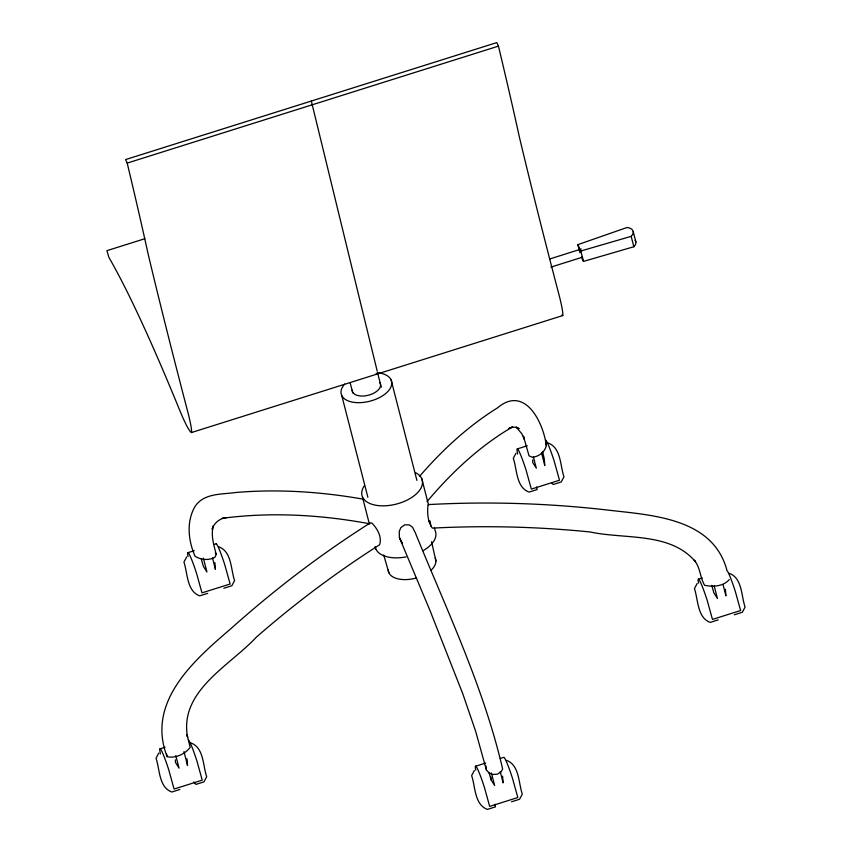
<?xml version="1.0" encoding="UTF-8"?>
<svg xmlns="http://www.w3.org/2000/svg" width="852" height="852" viewBox="0 0 852 852"><rect width="100%" height="100%" fill="white"/><g stroke="black" fill="none" stroke-linecap="round" stroke-linejoin="round"><path stroke-width="1.28" d="M427.928 505.364C427.299 513.032 427.597 521.712 432.337 528.123C484.958 525.375 537.793 526.696 590.223 531.978C624.942 539.518 670.332 531.765 695.583 561.851L694.21 560.201C700.451 567.336 699.971 577.603 704.604 585.281C712.773 587.134 723.657 586.41 729.291 579.53M419.61 476.268C442.241 450.144 467.876 426.277 497.323 408.002C524.736 384.635 543.31 422.102 546.324 445.607C544.907 452.071 538.73 456.757 532.244 457.226L529.049 455.852L523.447 436.224L524.427 439.334L521.818 433.743L516.365 427.31M369.757 523.788C321.247 514.8 271.319 511.786 222.297 518.325L225.993 517.675C219.539 518.495 214.033 523.085 212.127 529.316L213.394 525.801C210.625 535.365 213.863 545.152 216.259 554.418L214.981 557.187C208.878 560.733 200.944 559.966 195.087 556.281C188.26 540.807 186.119 521.424 195.183 506.237C204.086 493.02 221.712 494.479 235.61 492.52C278.402 488.835 321.587 491.796 363.825 499.261M186.641 556.931L183.925 562.096C187.77 573.268 186.663 591.107 199.688 595.867L207.728 593.333M158.749 753.083L156.033 758.248C159.878 769.42 158.77 787.248 171.795 792.019L179.836 789.484M516.014 453.168L513.298 458.323C517.153 469.505 516.046 487.333 529.071 492.094L537.111 489.57L536.632 486.993M474.351 770.474L471.635 775.629C475.48 786.801 474.372 804.639 487.397 809.4L495.449 806.865L494.959 804.288M697.149 583.471L694.433 588.625C698.278 599.797 697.17 617.636 710.195 622.397L718.236 619.862M427.001 501.615C451.507 472.562 479.665 446.043 512.638 426.831L508.814 428.556L512.329 427.225L515.854 427.289L519.156 428.705L516.44 427.097M579.935 252.746L577.858 244.652L627.061 227.484A11.971 6.465 -14.4 0 1 631.172 236.355L633.845 246.75L583.482 261.415L581.511 257.176M498.452 46.125L496.812 42.6L125.564 159.58L127.193 163.094L498.452 46.125A1045.787 87.405 72.5 0 1 519.454 137.364L522.564 150.367A1139.742 95.254 72.5 0 0 557.687 289.786L558.582 293.163A45.912 3.834 72.5 0 1 562.746 315.581M144.829 238.72L106.926 250.658L108.843 257.283A721.037 60.258 72.5 0 1 179.463 409.652A87.415 7.306 72.5 0 0 191.487 432.539L562.735 315.57A87.415 7.306 72.5 0 1 561.947 314.963M549.593 259.008L581.245 249.04M550.893 267.123L582.534 257.155M188.111 552.618L194.235 550.69M213.809 544.524L216.259 543.757M517.494 448.855L527.282 445.766M223.82 588.263L231.861 585.729L234.577 580.574C230.732 569.392 231.84 551.563 218.804 546.803M160.219 748.77L165.118 747.225M698.619 579.147L702.293 577.997M734.317 614.793L742.358 612.258L745.074 607.103C741.229 595.931 742.337 578.093 729.312 573.332M475.821 766.15L485.619 763.072M500.305 758.44L503.969 757.29A24.495 2.045 72.5 0 1 512.457 778.185L517.835 797.536L489.687 806.407L484.309 787.046A24.495 2.045 72.5 0 0 475.341 767.695L475.778 770.123M511.53 801.796L519.571 799.261L522.287 794.107C518.442 782.935 519.55 765.096 506.514 760.335M577.858 244.652L580.808 251.01L631.172 236.355M428.226 504.597C487.855 501.338 547.751 503.202 607.071 509.997C651.226 515.215 712.07 517.547 726.713 569.456M428.865 521.136L430.068 521.073L430.963 526.185M167.13 756.661C175.544 758.663 185.076 754.031 190.188 747.374L187.046 734.775L187.6 737.31C178.835 690.983 229.752 665.827 256.292 637.211C295.058 603.408 336.263 572.384 379.641 544.747C382.154 536.984 377.298 528.4 371.813 523.064L370.364 522.851C321.108 554.077 274.568 589.552 231.126 628.457C194.096 660.172 145.82 702.037 167.13 756.661L166.609 754.052M548.187 443.029C561.212 447.79 560.105 465.629 563.949 476.8L561.234 481.966L553.193 484.5L551.766 482.914M190.912 742.944C203.937 747.715 202.84 765.543 206.685 776.715L203.969 781.88L195.928 784.415L193.787 782.029M415.212 532.628L412.549 527.292L409.354 524.907L404.796 524.8L400.877 527.569L399.237 531.488L399.418 537.601L430.207 611.044L462.87 694.007L475.682 731.399L486.396 769.963L489.325 773.211L492.69 774.489L497.408 774.191L501.168 771.816L502.637 769.015C483.648 687.244 447.055 610.809 415.52 533.309M488.984 772.423L491.061 779.814L494.65 785.533L491.38 772.913M215.268 552.841L216.259 554.418M399.716 538.283L402.272 543.299L399.418 537.601M311.331 101.058C333.26 190.944 355.209 281.298 377.244 371.238M545.568 443.104L546.324 445.607M383.719 554.971L388.895 572.863M711.771 585.42L713.859 592.811L717.448 598.53L714.178 585.91M201.274 558.891L203.351 566.282L206.94 571.99L203.351 558.124M533.384 456.874L536.323 468.227L532.734 462.508L532.692 459.878M175.778 755.532L179.048 768.142L175.459 762.423L175.416 759.792M633.206 231.584L635.88 241.979M580.808 251.01L583.482 261.415M421.719 478.441L428.556 505.076M434.424 527.91L435.074 530.445A31.098 16.795 -14.4 0 1 423.018 550.743M391.111 379.917L416.905 480.39M377.681 373.24L381.291 387.287M350.129 382.676L352.76 392.889M341.748 395.488L367.872 497.238M362.473 497.078L369.31 523.724M375.178 546.558L375.828 549.093M723.018 584.493L725.915 595.857L725.403 589.169M541.574 452.934L544.779 465.565L544.279 458.877L542.543 451.379M500.23 771.497L503.117 782.86L502.616 776.172M212.521 557.964L215.407 569.328L214.906 562.639M183.979 751.581L187.515 765.479L187.014 758.791M431.57 541.723L435.936 561.053M698.565 583.119L698.129 580.691A24.495 2.045 72.5 0 1 707.096 600.042L712.474 619.404L740.622 610.533L735.244 591.182A24.495 2.045 72.5 0 0 726.767 570.286M517.665 454.041L517.004 450.388A24.495 2.045 72.5 0 1 525.972 469.75L531.35 489.101L559.498 480.24L554.119 460.879A24.495 2.045 72.5 0 0 545.642 439.994M188.068 556.59L187.632 554.162A24.495 2.045 72.5 0 1 196.599 573.513L201.977 592.875L230.125 584.003L224.747 564.652A24.495 2.045 72.5 0 0 216.259 543.757M160.389 753.956L159.729 750.303A24.495 2.045 72.5 0 1 168.707 769.665L174.085 789.027L202.233 780.155L196.855 760.793A24.495 2.045 72.5 0 0 188.367 739.909M485.991 766.044L486.396 769.963M491.029 777.173L491.061 779.814M191.487 432.56A45.912 3.834 72.5 0 0 187.323 410.132L186.439 406.766A1139.742 95.254 72.5 0 1 151.315 267.347L148.195 254.343A1045.787 87.405 72.5 0 0 127.193 163.094M376.967 374.113A87.458 7.306 72.5 0 1 376.179 373.495M377.255 374.007A87.458 7.306 72.5 0 1 376.456 373.4M406.074 556.91A31.098 16.795 -14.4 0 1 375.892 549.071M415.701 472.775A31.098 16.795 -14.4 0 1 414.711 495.3A31.098 16.795 -14.4 0 1 375.466 505.172A31.098 16.795 -14.4 0 1 364.432 485.661M435.244 558.252A24.357 13.163 -14.4 0 1 430.814 570.457M416.575 577.912A24.357 13.163 -14.4 0 1 388.246 569.892M377.308 372.75A25.901 13.994 -14.4 0 1 391.686 384.603A25.901 13.994 -14.4 0 1 372.356 400.493A25.901 13.994 -14.4 0 1 345.859 399.769A25.901 13.994 -14.4 0 1 344.709 384.06M379.875 382.729A14.516 7.838 -14.4 0 1 368.596 395.179A14.516 7.838 -14.4 0 1 352.217 390.099M635.113 240.317A11.971 6.465 -14.4 0 1 633.845 246.76"/></g></svg>
